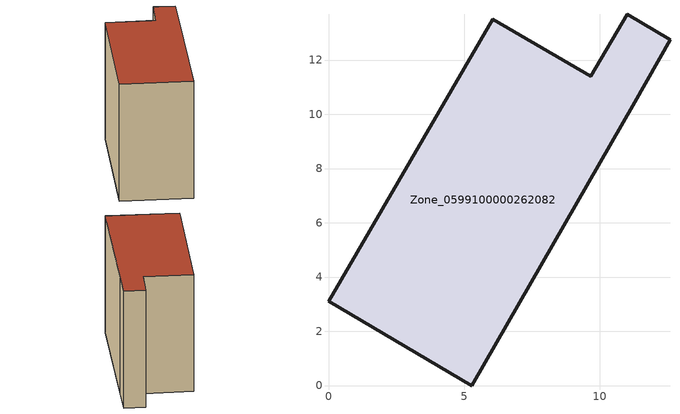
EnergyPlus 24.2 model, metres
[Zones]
Zone_0599100000262082
 floor ground (C_G): 5.28,0 0,3.1 6.05,13.49 9.66,11.4 11,13.68 12.59,12.74 11.29,10.45 z0
 wall outside (C_F): 12.59,12.74 11,13.68 9.66,11.4 6.05,13.49 0,3.1 5.28,0 11.29,10.45 12.59,12.74 z0:10.55
 roof outside (C_R): 5.28,0 11.29,10.45 12.59,12.74 11,13.68 9.66,11.4 6.05,13.49 0,3.1 z10.55
[BUILDING]
Pand.0599100000262082: North Axis=0; Terrain=City; Loads Convergence Tolerance Value=0.04; Temperature Convergence Tolerance Value=0.4; Solar Distribution=FullExterior; Maximum Number of Warmup Days=25; Minimum Number of Warmup Days=1
[Site:Location]
Rotterdam.The.Hague.AP_ZH_NLD Design_Conditions: Latitude=51.96; Longitude=4.45; Time Zone=1; Elevation=-4.5
[SITE:GROUNDTEMPERATURE:BUILDINGSURFACE]
18, 18, 18, 18, 18, 18, 18, 18, 18, 18, 18, 18
[MATERIAL] Thermal Absorptance=0.9; Solar Absorptance=0.7; Visible Absorptance=0.7
Name | Roughness | Thickness | Conductivity | Density | Specific Heat
G.TI.1946 | MediumSmooth | 0.15 | 1 | 540 | 1210
F.TI.1946 | Rough | 0.3 | 0.857143 | 1920 | 840
R.TI.1946 | MediumRough | 0.2 | 0.1 | 1500 | 1000
[CONSTRUCTION]
C_G: G.TI.1946
C_F: F.TI.1946
C_R: R.TI.1946
[ZONE]
Zone_0599100000262082: Type=1; Multiplier=1; Ceiling Height=Autocalculate; Volume=Autocalculate; Floor Area=autocalculate; Part of Total Floor Area=Yes
[ZONEINFILTRATION:DESIGNFLOWRATE]
Infil_Zone_0599100000262082: Zone or ZoneList or Space or SpaceList=Zone_0599100000262082; Schedule=AlwaysOn; Design Flow Rate Calculation Method=Flow/Area; Flow Rate per Floor Area=0.003; Constant Term Coefficient=1; Temperature Term Coefficient=0; Velocity Term Coefficient=0; Velocity Squared Term Coefficient=0
[HVACTEMPLATE:ZONE:IDEALLOADSAIRSYSTEM]
Zone_0599100000262082: Maximum Heating Supply Air Temperature=50; Minimum Cooling Supply Air Temperature=13; Maximum Heating Supply Air Humidity Ratio=0.0156; Minimum Cooling Supply Air Humidity Ratio=0.0077; Heating Limit=NoLimit; Cooling Limit=NoLimit; Dehumidification Control Type=ConstantSensibleHeatRatio; Cooling Sensible Heat Ratio=0.7; Dehumidification Setpoint=60; Humidification Control Type=None; Humidification Setpoint=30; Outdoor Air Method=None; Outdoor Air Flow Rate per Person=0.00944; Outdoor Air Flow Rate per Zone Floor Area=0; Outdoor Air Flow Rate per Zone=0; Demand Controlled Ventilation Type=None; Outdoor Air Economizer Type=NoEconomizer; Heat Recovery Type=None; Sensible Heat Recovery Effectiveness=0.7; Latent Heat Recovery Effectiveness=0.65
[ZONECONTROL:THERMOSTAT]
ThermostatControl_Zone_0599100000262082: Zone or ZoneList=Zone_0599100000262082; Control Type Schedule=DualSetpointControlType; Control 1=Thermostat_Zone_0599100000262082; Temperature Difference Between Cutout And Setpoint=0
[THERMOSTATSETPOINT:DUALSETPOINT]
Thermostat_Zone_0599100000262082: Heating Setpoint Temperature Schedule=HeatingSetpoint_Zone_0599100000262082; Cooling Setpoint Temperature Schedule=CoolingSetpoint_Zone_0599100000262082
[SCHEDULE:COMPACT]
HeatingSetpoint_Zone_0599100000262082: Through: 12/31, For: AllDays, Until: 24:00, 21
CoolingSetpoint_Zone_0599100000262082: Through: 12/31, For: AllDays, Until: 24:00, 24
DualSetpointControlType: Through: 12/31, For: AllDays, Until: 24:00, 4
AlwaysOn: Through: 12/31, For: AllDays, Until: 24:00, 1
